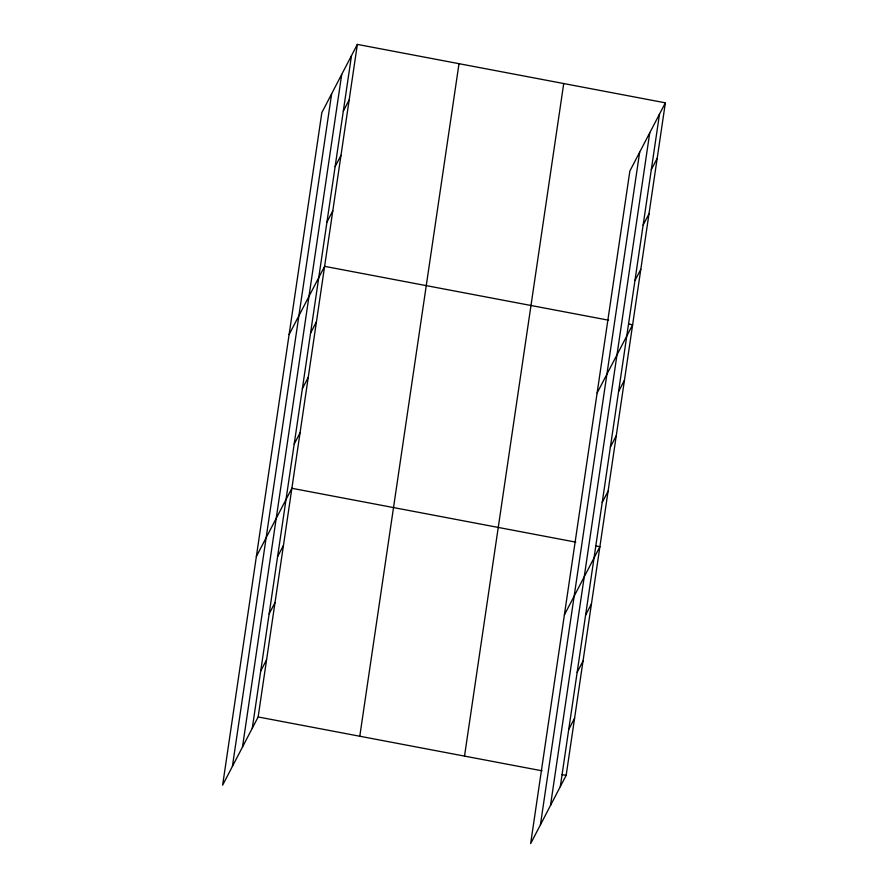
<?xml version="1.0" encoding="UTF-8"?>
<svg xmlns="http://www.w3.org/2000/svg" width="888" height="888" viewBox="0 0 888 888"><rect width="100%" height="100%" fill="white"/><g stroke="black" fill="none" stroke-linecap="round" stroke-linejoin="round"><path stroke-width="1.33" d="M232.412 766.377L331.635 93.817M242.491 747.008L341.714 74.459M252.281 728.216L351.493 55.655M357.353 44.4L321.845 112.61L222.633 785.17L258.142 716.96L357.353 44.4L665.367 102.83L566.156 775.39L530.647 843.6L629.858 171.04L665.367 102.83M359.784 736.241L459.007 63.681M464.513 756.099L563.725 83.55M540.426 824.808L639.649 152.248M550.505 805.438L649.727 132.889M560.295 786.646L659.507 114.086M343.312 111.144L349.173 99.889M335.12 166.633L340.981 155.367M326.939 222.122L332.8 210.856M289.1 334.554L324.62 266.345L608.558 320.202M310.567 333.089L316.428 321.833M302.386 388.578L308.247 377.311M294.194 444.067L300.055 432.8M256.366 556.499L291.875 488.289L575.812 542.146M277.578 556.709L283.439 545.454M269.142 613.885L275.002 602.619M260.706 671.051L266.567 659.784M651.326 169.575L657.187 158.319M643.134 225.064L649.006 213.797M634.953 280.553L640.814 269.286M597.125 392.984L632.633 324.775L628.615 324.009M618.581 391.519L624.442 380.264M610.4 447.008L616.261 435.742M602.208 502.486L608.069 491.231M564.38 614.929L599.888 546.719L595.87 545.954M585.592 615.14L591.452 603.884M577.156 672.316L583.016 661.049M568.731 729.481L574.591 718.214M258.142 716.96L542.08 770.817M562.137 774.625L566.156 775.39"/></g></svg>
